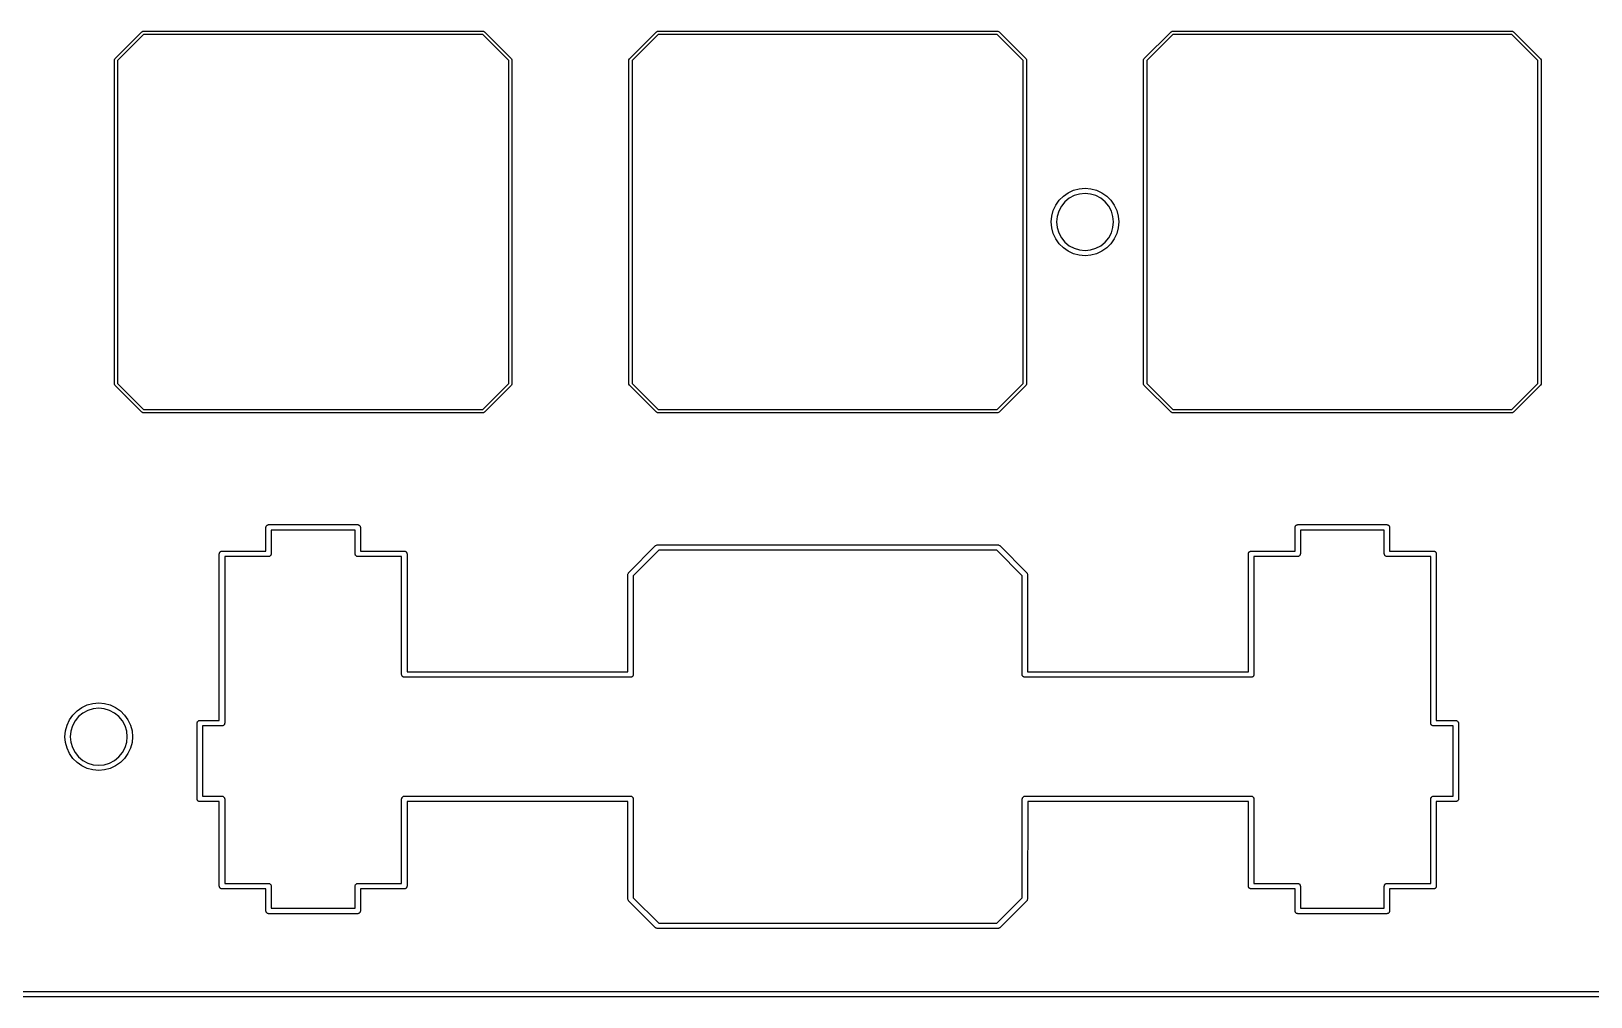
# Model space of a CAD drawing. Extents: x 0.7 to 10.8, y -4 to -1.
# Drawn here: x 3.464 to 5.737, y -3.973 to -2.566 of the extents above; entities that cross this region are included whole.
import ezdxf

# ---------------------------------------------------------------- set-up
doc = ezdxf.new("R2010")
doc.units = 0
doc.header["$MEASUREMENT"] = 0
doc.layers.add('BLACK', color=7, linetype='CONTINUOUS')

msp = doc.modelspace()

# ---------------------------------------------------------------- linework, layer by layer
at = {"layer": 'BLACK', "linetype": 'CONTINUOUS'}
for p, q in [((3.58593, -2.60586), (3.6253, -2.56649)), ((3.6253, -2.56649), (3.62697, -2.5658)), ((3.62697, -2.5658), (4.12303, -2.5658)), ((4.12303, -2.5658), (4.1247, -2.56649)), ((4.1247, -2.56649), (4.1247, -2.56649)), ((4.1247, -2.56649), (4.16407, -2.60586)), ((4.33593, -2.60586), (4.3753, -2.56649)), ((4.3753, -2.56649), (4.37697, -2.5658)), ((4.37697, -2.5658), (4.87303, -2.5658)), ((4.87303, -2.5658), (4.8747, -2.56649)), ((4.8747, -2.56649), (4.8747, -2.56649)), ((4.8747, -2.56649), (4.91407, -2.60586)), ((5.08593, -2.60586), (5.1253, -2.56649)), ((5.1253, -2.56649), (5.12697, -2.5658)), ((5.12697, -2.5658), (5.62303, -2.5658)), ((5.62303, -2.5658), (5.6247, -2.56649)), ((5.6247, -2.56649), (5.6247, -2.56649)), ((5.6247, -2.56649), (5.66407, -2.60586)), ((3.62795, -2.57052), (3.58996, -2.60851)), ((4.12205, -2.57052), (3.62795, -2.57052)), ((4.16004, -2.60851), (4.12205, -2.57052)), ((4.37795, -2.57052), (4.33996, -2.60851)), ((4.87205, -2.57052), (4.37795, -2.57052)), ((4.91004, -2.60851), (4.87205, -2.57052)), ((5.12795, -2.57052), (5.08996, -2.60851)), ((5.62205, -2.57052), (5.12795, -2.57052)), ((5.66004, -2.60851), (5.62205, -2.57052)), ((3.58524, -2.60753), (3.58593, -2.60586)), ((3.58524, -3.07997), (3.58524, -2.60753)), ((3.58996, -2.60851), (3.58996, -3.07899)), ((4.16004, -3.07899), (4.16004, -2.60851)), ((4.16407, -2.60586), (4.16476, -2.60753)), ((4.16476, -2.60753), (4.16476, -3.07997)), ((4.33524, -2.60753), (4.33593, -2.60586)), ((4.33524, -3.07997), (4.33524, -2.60753)), ((4.33593, -2.60586), (4.33593, -2.60586)), ((4.33996, -2.60851), (4.33996, -3.07899)), ((4.91004, -3.07899), (4.91004, -2.60851)), ((4.91407, -2.60586), (4.91476, -2.60753)), ((4.91476, -2.60753), (4.91476, -3.07997)), ((5.08524, -2.60753), (5.08593, -2.60586)), ((5.08524, -3.07997), (5.08524, -2.60753)), ((5.08593, -2.60586), (5.08593, -2.60586)), ((5.08996, -2.60851), (5.08996, -3.07899)), ((5.66004, -3.07899), (5.66004, -2.60851)), ((5.66407, -2.60586), (5.66476, -2.60753)), ((5.66476, -2.60753), (5.66476, -3.07997)), ((4.98317, -2.79751), (4.99145, -2.79529)), ((4.99145, -2.79529), (5, -2.79454)), ((5, -2.79454), (5.00855, -2.79529)), ((5.00855, -2.79529), (5.01683, -2.79751)), ((4.95738, -2.81914), (4.9623, -2.81212)), ((4.9623, -2.81212), (4.96837, -2.80605)), ((4.97063, -2.81438), (4.96546, -2.82067)), ((4.96837, -2.80605), (4.97539, -2.80113)), ((4.97692, -2.80921), (4.97063, -2.81438)), ((4.97539, -2.80113), (4.98317, -2.79751)), ((4.9841, -2.80537), (4.97692, -2.80921)), ((4.9919, -2.80301), (4.9841, -2.80537)), ((5, -2.80221), (4.9919, -2.80301)), ((5.0081, -2.80301), (5, -2.80221)), ((5.0159, -2.80537), (5.0081, -2.80301)), ((5.02308, -2.80921), (5.0159, -2.80537)), ((5.01683, -2.79751), (5.02461, -2.80113)), ((5.02937, -2.81438), (5.02308, -2.80921)), ((5.02461, -2.80113), (5.03163, -2.80605)), ((5.03454, -2.82067), (5.02937, -2.81438)), ((5.03163, -2.80605), (5.0377, -2.81212)), ((5.0377, -2.81212), (5.04262, -2.81914)), ((4.95079, -2.84375), (4.95154, -2.8352)), ((4.95154, -2.8352), (4.95376, -2.82692)), ((4.95376, -2.82692), (4.95738, -2.81914)), ((4.95926, -2.83565), (4.95846, -2.84375)), ((4.96162, -2.82785), (4.95926, -2.83565)), ((4.96546, -2.82067), (4.96162, -2.82785)), ((5.03838, -2.82785), (5.03454, -2.82067)), ((5.04074, -2.83565), (5.03838, -2.82785)), ((5.04154, -2.84375), (5.04074, -2.83565)), ((5.04262, -2.81914), (5.04624, -2.82692)), ((5.04624, -2.82692), (5.04846, -2.8352)), ((5.04846, -2.8352), (5.04921, -2.84375)), ((4.95154, -2.8523), (4.95079, -2.84375)), ((4.95376, -2.86058), (4.95154, -2.8523)), ((4.95738, -2.86836), (4.95376, -2.86058)), ((4.95846, -2.84375), (4.95926, -2.85185)), ((4.95926, -2.85185), (4.96162, -2.85965)), ((4.96162, -2.85965), (4.96546, -2.86683)), ((5.03454, -2.86683), (5.03838, -2.85965)), ((5.03838, -2.85965), (5.04074, -2.85185)), ((5.04074, -2.85185), (5.04154, -2.84375)), ((5.04624, -2.86058), (5.04262, -2.86836)), ((5.04846, -2.8523), (5.04624, -2.86058)), ((5.04921, -2.84375), (5.04846, -2.8523)), ((4.9623, -2.87538), (4.95738, -2.86836)), ((4.96837, -2.88145), (4.9623, -2.87538)), ((4.96546, -2.86683), (4.97063, -2.87312)), ((4.97539, -2.88637), (4.96837, -2.88145)), ((4.97063, -2.87312), (4.97692, -2.87829)), ((4.98317, -2.88999), (4.97539, -2.88637)), ((4.97692, -2.87829), (4.9841, -2.88213)), ((4.9841, -2.88213), (4.9919, -2.88449)), ((4.9919, -2.88449), (5, -2.88529)), ((5, -2.88529), (5.0081, -2.88449)), ((5.0081, -2.88449), (5.0159, -2.88213)), ((5.0159, -2.88213), (5.02308, -2.87829)), ((5.02461, -2.88637), (5.01683, -2.88999)), ((5.02308, -2.87829), (5.02937, -2.87312)), ((5.03163, -2.88145), (5.02461, -2.88637)), ((5.02937, -2.87312), (5.03454, -2.86683)), ((5.0377, -2.87538), (5.03163, -2.88145)), ((5.04262, -2.86836), (5.0377, -2.87538)), ((4.99145, -2.89221), (4.98317, -2.88999)), ((5, -2.89296), (4.99145, -2.89221)), ((5.00855, -2.89221), (5, -2.89296)), ((5.01683, -2.88999), (5.00855, -2.89221)), ((3.58593, -3.08164), (3.58524, -3.07997)), ((3.6253, -3.12101), (3.58593, -3.08164)), ((3.58593, -3.08164), (3.58593, -3.08164)), ((3.58996, -3.07899), (3.62795, -3.11698)), ((4.12205, -3.11698), (4.16004, -3.07899)), ((4.16407, -3.08164), (4.1247, -3.12101)), ((4.16476, -3.07997), (4.16407, -3.08164)), ((4.33593, -3.08164), (4.33524, -3.07997)), ((4.3753, -3.12101), (4.33593, -3.08164)), ((4.33593, -3.08164), (4.33593, -3.08164)), ((4.33996, -3.07899), (4.37795, -3.11698)), ((4.87205, -3.11698), (4.91004, -3.07899)), ((4.91407, -3.08164), (4.8747, -3.12101)), ((4.91476, -3.07997), (4.91407, -3.08164)), ((5.08593, -3.08164), (5.08524, -3.07997)), ((5.1253, -3.12101), (5.08593, -3.08164)), ((5.08593, -3.08164), (5.08593, -3.08164)), ((5.08996, -3.07899), (5.12795, -3.11698)), ((5.62205, -3.11698), (5.66004, -3.07899)), ((5.66407, -3.08164), (5.6247, -3.12101)), ((5.66476, -3.07997), (5.66407, -3.08164)), ((3.62697, -3.1217), (3.6253, -3.12101)), ((4.12303, -3.1217), (3.62697, -3.1217)), ((3.62795, -3.11698), (4.12205, -3.11698)), ((4.1247, -3.12101), (4.12303, -3.1217)), ((4.1247, -3.12101), (4.1247, -3.12101)), ((4.37697, -3.1217), (4.3753, -3.12101)), ((4.87303, -3.1217), (4.37697, -3.1217)), ((4.37795, -3.11698), (4.87205, -3.11698)), ((4.8747, -3.12101), (4.87303, -3.1217)), ((4.8747, -3.12101), (4.8747, -3.12101)), ((5.12697, -3.1217), (5.1253, -3.12101)), ((5.62303, -3.1217), (5.12697, -3.1217)), ((5.12795, -3.11698), (5.62205, -3.11698)), ((5.6247, -3.12101), (5.62303, -3.1217)), ((3.8061, -3.28867), (3.80629, -3.28808)), ((3.8061, -3.32328), (3.8061, -3.28867)), ((3.80629, -3.28745), (3.80666, -3.28695)), ((3.80629, -3.28808), (3.80629, -3.28745)), ((3.80666, -3.28695), (3.80685, -3.28636)), ((3.80685, -3.28636), (3.80735, -3.28599)), ((3.80735, -3.28599), (3.80772, -3.28549)), ((3.80772, -3.28549), (3.80831, -3.28529)), ((3.80831, -3.28529), (3.80882, -3.28493)), ((3.80882, -3.28493), (3.80944, -3.28493)), ((3.80944, -3.28493), (3.81003, -3.28473)), ((3.81003, -3.28473), (3.93997, -3.28473)), ((3.93603, -3.29261), (3.81397, -3.29261)), ((3.81397, -3.29261), (3.81397, -3.32721)), ((3.93603, -3.32721), (3.93603, -3.29261)), ((3.93997, -3.28473), (3.94056, -3.28493)), ((3.94056, -3.28493), (3.94118, -3.28493)), ((3.94118, -3.28493), (3.94169, -3.28529)), ((3.94169, -3.28529), (3.94228, -3.28549)), ((3.94228, -3.28549), (3.94265, -3.28599)), ((3.94265, -3.28599), (3.94315, -3.28636)), ((3.94315, -3.28636), (3.94334, -3.28695)), ((3.94334, -3.28695), (3.94371, -3.28745)), ((3.94371, -3.28745), (3.94371, -3.28808)), ((3.94371, -3.28808), (3.9439, -3.28867)), ((3.9439, -3.28867), (3.9439, -3.32328)), ((5.30609, -3.28867), (5.30629, -3.28808)), ((5.30609, -3.32328), (5.30609, -3.28867)), ((5.30629, -3.28745), (5.30665, -3.28695)), ((5.30629, -3.28808), (5.30629, -3.28745)), ((5.30665, -3.28695), (5.30684, -3.28636)), ((5.30684, -3.28636), (5.30735, -3.28599)), ((5.30735, -3.28599), (5.30772, -3.28549)), ((5.30772, -3.28549), (5.30831, -3.28529)), ((5.30831, -3.28529), (5.30881, -3.28493)), ((5.30881, -3.28493), (5.30944, -3.28493)), ((5.30944, -3.28493), (5.31003, -3.28473)), ((5.31003, -3.28473), (5.43997, -3.28473)), ((5.31397, -3.29261), (5.31397, -3.32721)), ((5.43603, -3.29261), (5.31397, -3.29261)), ((5.43603, -3.32721), (5.43603, -3.29261)), ((5.43997, -3.28473), (5.44056, -3.28493)), ((5.44056, -3.28493), (5.44118, -3.28493)), ((5.44118, -3.28493), (5.44169, -3.28529)), ((5.44169, -3.28529), (5.44228, -3.28549)), ((5.44228, -3.28549), (5.44265, -3.28599)), ((5.44265, -3.28599), (5.44315, -3.28636)), ((5.44315, -3.28636), (5.44334, -3.28695)), ((5.44334, -3.28695), (5.44371, -3.28745)), ((5.44371, -3.28745), (5.44371, -3.28808)), ((5.44371, -3.28808), (5.4439, -3.28867)), ((5.4439, -3.28867), (5.4439, -3.32328)), ((4.33481, -3.35475), (4.37418, -3.31538)), ((4.37418, -3.31538), (4.37447, -3.31523)), ((4.37447, -3.31523), (4.37465, -3.31497)), ((4.37465, -3.31497), (4.37553, -3.31469)), ((4.37553, -3.31469), (4.37635, -3.31427)), ((4.37635, -3.31427), (4.37667, -3.31432)), ((4.37667, -3.31432), (4.37697, -3.31422)), ((4.37697, -3.31422), (4.87303, -3.31422)), ((4.87303, -3.31422), (4.87333, -3.31432)), ((4.87333, -3.31432), (4.87365, -3.31427)), ((4.87365, -3.31427), (4.87447, -3.31469)), ((4.87447, -3.31469), (4.87535, -3.31497)), ((4.87535, -3.31497), (4.87553, -3.31523)), ((4.87553, -3.31523), (4.87582, -3.31538)), ((4.87582, -3.31538), (4.91519, -3.35475)), ((3.73822, -3.32721), (3.73842, -3.32662)), ((3.73822, -3.57017), (3.73822, -3.32721)), ((3.73842, -3.326), (3.73878, -3.32549)), ((3.73842, -3.32662), (3.73842, -3.326)), ((3.73878, -3.32549), (3.73897, -3.3249)), ((3.73897, -3.3249), (3.73948, -3.32453)), ((3.73948, -3.32453), (3.73985, -3.32403)), ((3.73985, -3.32403), (3.74044, -3.32384)), ((3.74044, -3.32384), (3.74094, -3.32347)), ((3.74094, -3.32347), (3.74157, -3.32347)), ((3.74157, -3.32347), (3.74216, -3.32328)), ((3.74216, -3.32328), (3.8061, -3.32328)), ((3.81003, -3.33115), (3.7461, -3.33115)), ((3.7461, -3.33115), (3.7461, -3.5741)), ((3.81063, -3.33096), (3.81003, -3.33115)), ((3.81125, -3.33096), (3.81063, -3.33096)), ((3.81175, -3.33059), (3.81125, -3.33096)), ((3.81235, -3.3304), (3.81175, -3.33059)), ((3.81271, -3.3299), (3.81235, -3.3304)), ((3.81322, -3.32953), (3.81271, -3.3299)), ((3.81341, -3.32894), (3.81322, -3.32953)), ((3.81378, -3.32843), (3.81341, -3.32894)), ((3.81397, -3.32721), (3.81378, -3.32781)), ((3.81378, -3.32781), (3.81378, -3.32843)), ((3.93622, -3.32781), (3.93603, -3.32721)), ((3.93622, -3.32843), (3.93622, -3.32781)), ((3.93659, -3.32894), (3.93622, -3.32843)), ((3.93678, -3.32953), (3.93659, -3.32894)), ((3.93729, -3.3299), (3.93678, -3.32953)), ((3.93765, -3.3304), (3.93729, -3.3299)), ((3.93825, -3.33059), (3.93765, -3.3304)), ((3.93875, -3.33096), (3.93825, -3.33059)), ((3.93937, -3.33096), (3.93875, -3.33096)), ((3.93997, -3.33115), (3.93937, -3.33096)), ((4.00396, -3.33115), (3.93997, -3.33115)), ((3.9439, -3.32328), (4.0079, -3.32328)), ((4.00396, -3.50324), (4.00396, -3.33115)), ((4.0079, -3.32328), (4.00849, -3.32347)), ((4.00849, -3.32347), (4.00911, -3.32347)), ((4.00911, -3.32347), (4.00962, -3.32384)), ((4.00962, -3.32384), (4.01021, -3.32403)), ((4.01021, -3.32403), (4.01058, -3.32453)), ((4.01058, -3.32453), (4.01108, -3.3249)), ((4.01108, -3.3249), (4.01127, -3.32549)), ((4.01127, -3.32549), (4.01164, -3.326)), ((4.01164, -3.326), (4.01164, -3.32662)), ((4.01164, -3.32662), (4.01183, -3.32721)), ((4.01183, -3.32721), (4.01183, -3.4993)), ((4.3786, -3.3221), (4.34153, -3.35916)), ((4.8714, -3.3221), (4.3786, -3.3221)), ((4.90846, -3.35916), (4.8714, -3.3221)), ((5.23822, -3.32721), (5.23842, -3.32662)), ((5.23822, -3.4993), (5.23822, -3.32721)), ((5.23842, -3.326), (5.23878, -3.32549)), ((5.23842, -3.32662), (5.23842, -3.326)), ((5.23878, -3.32549), (5.23897, -3.3249)), ((5.23897, -3.3249), (5.23948, -3.32453)), ((5.23948, -3.32453), (5.23985, -3.32403)), ((5.23985, -3.32403), (5.24044, -3.32384)), ((5.24044, -3.32384), (5.24094, -3.32347)), ((5.24094, -3.32347), (5.24157, -3.32347)), ((5.24157, -3.32347), (5.24216, -3.32328)), ((5.24216, -3.32328), (5.30609, -3.32328)), ((5.31003, -3.33115), (5.2461, -3.33115)), ((5.2461, -3.33115), (5.2461, -3.50324)), ((5.31062, -3.33096), (5.31003, -3.33115)), ((5.31125, -3.33096), (5.31062, -3.33096)), ((5.31175, -3.33059), (5.31125, -3.33096)), ((5.31234, -3.3304), (5.31175, -3.33059)), ((5.31271, -3.3299), (5.31234, -3.3304)), ((5.31321, -3.32953), (5.31271, -3.3299)), ((5.31341, -3.32894), (5.31321, -3.32953)), ((5.31377, -3.32843), (5.31341, -3.32894)), ((5.31397, -3.32721), (5.31377, -3.32781)), ((5.31377, -3.32781), (5.31377, -3.32843)), ((5.43622, -3.32781), (5.43603, -3.32721)), ((5.43622, -3.32843), (5.43622, -3.32781)), ((5.43659, -3.32894), (5.43622, -3.32843)), ((5.43678, -3.32953), (5.43659, -3.32894)), ((5.43729, -3.3299), (5.43678, -3.32953)), ((5.43765, -3.3304), (5.43729, -3.3299)), ((5.43825, -3.33059), (5.43765, -3.3304)), ((5.43875, -3.33096), (5.43825, -3.33059)), ((5.43937, -3.33096), (5.43875, -3.33096)), ((5.43997, -3.33115), (5.43937, -3.33096)), ((5.50395, -3.33115), (5.43997, -3.33115)), ((5.4439, -3.32328), (5.50789, -3.32328)), ((5.50395, -3.5741), (5.50395, -3.33115)), ((5.50789, -3.32328), (5.50848, -3.32347)), ((5.50848, -3.32347), (5.50911, -3.32347)), ((5.50911, -3.32347), (5.50961, -3.32384)), ((5.50961, -3.32384), (5.51021, -3.32403)), ((5.51021, -3.32403), (5.51057, -3.32453)), ((5.51057, -3.32453), (5.51108, -3.3249)), ((5.51108, -3.3249), (5.51127, -3.32549)), ((5.51127, -3.32549), (5.51164, -3.326)), ((5.51164, -3.326), (5.51164, -3.32662)), ((5.51164, -3.32662), (5.51183, -3.32721)), ((5.51183, -3.32721), (5.51183, -3.57017)), ((4.3336, -3.49928), (4.33366, -3.35753)), ((4.33366, -3.35753), (4.33376, -3.35723)), ((4.33371, -3.35691), (4.33413, -3.35609)), ((4.33376, -3.35723), (4.33371, -3.35691)), ((4.33413, -3.35609), (4.33441, -3.35521)), ((4.33441, -3.35521), (4.33467, -3.35503)), ((4.33467, -3.35503), (4.33481, -3.35475)), ((4.34153, -3.35916), (4.34147, -3.50322)), ((4.9084, -3.50322), (4.90846, -3.35916)), ((4.91519, -3.35475), (4.91533, -3.35503)), ((4.91533, -3.35503), (4.91559, -3.35522)), ((4.91559, -3.35522), (4.91587, -3.35609)), ((4.91587, -3.35609), (4.91629, -3.35691)), ((4.91629, -3.35691), (4.91624, -3.35723)), ((4.91624, -3.35723), (4.91634, -3.35753)), ((4.91634, -3.35753), (4.91628, -3.49928)), ((4.01183, -3.4993), (4.3336, -3.49928)), ((4.91628, -3.49928), (5.23822, -3.4993)), ((4.00415, -3.50383), (4.00396, -3.50324)), ((4.00415, -3.50446), (4.00415, -3.50383)), ((4.00452, -3.50496), (4.00415, -3.50446)), ((4.00471, -3.50555), (4.00452, -3.50496)), ((4.00522, -3.50592), (4.00471, -3.50555)), ((4.00558, -3.50642), (4.00522, -3.50592)), ((4.00617, -3.50662), (4.00558, -3.50642)), ((4.00668, -3.50698), (4.00617, -3.50662)), ((4.0073, -3.50698), (4.00668, -3.50698)), ((4.0079, -3.50718), (4.0073, -3.50698)), ((4.33753, -3.50716), (4.0079, -3.50718)), ((4.33813, -3.50696), (4.33753, -3.50716)), ((4.33875, -3.50696), (4.33813, -3.50696)), ((4.33925, -3.5066), (4.33875, -3.50696)), ((4.33985, -3.5064), (4.33925, -3.5066)), ((4.34021, -3.5059), (4.33985, -3.5064)), ((4.34072, -3.50553), (4.34021, -3.5059)), ((4.34091, -3.50494), (4.34072, -3.50553)), ((4.34128, -3.50443), (4.34091, -3.50494)), ((4.34147, -3.50322), (4.34128, -3.50381)), ((4.34128, -3.50381), (4.34128, -3.50443)), ((4.90859, -3.50381), (4.9084, -3.50322)), ((4.90859, -3.50443), (4.90859, -3.50381)), ((4.90896, -3.50494), (4.90859, -3.50443)), ((4.90915, -3.50553), (4.90896, -3.50494)), ((4.90966, -3.5059), (4.90915, -3.50553)), ((4.91002, -3.5064), (4.90966, -3.5059)), ((4.91061, -3.5066), (4.91002, -3.5064)), ((4.91112, -3.50696), (4.91061, -3.5066)), ((4.91174, -3.50696), (4.91112, -3.50696)), ((4.91234, -3.50716), (4.91174, -3.50696)), ((5.24216, -3.50718), (4.91234, -3.50716)), ((5.24275, -3.50698), (5.24216, -3.50718)), ((5.24338, -3.50698), (5.24275, -3.50698)), ((5.24388, -3.50662), (5.24338, -3.50698)), ((5.24447, -3.50642), (5.24388, -3.50662)), ((5.24484, -3.50592), (5.24447, -3.50642)), ((5.24534, -3.50555), (5.24484, -3.50592)), ((5.24554, -3.50496), (5.24534, -3.50555)), ((5.2459, -3.50446), (5.24554, -3.50496)), ((5.2461, -3.50324), (5.2459, -3.50383)), ((5.2459, -3.50383), (5.2459, -3.50446)), ((3.54567, -3.54751), (3.55395, -3.54529)), ((3.55395, -3.54529), (3.5625, -3.54454)), ((3.5625, -3.54454), (3.57105, -3.54529)), ((3.57105, -3.54529), (3.57933, -3.54751)), ((3.51988, -3.56914), (3.5248, -3.56212)), ((3.5248, -3.56212), (3.53087, -3.55605)), ((3.53313, -3.56438), (3.52796, -3.57067)), ((3.53087, -3.55605), (3.53789, -3.55113)), ((3.53942, -3.55921), (3.53313, -3.56438)), ((3.53789, -3.55113), (3.54567, -3.54751)), ((3.5466, -3.55537), (3.53942, -3.55921)), ((3.5544, -3.55301), (3.5466, -3.55537)), ((3.5625, -3.55221), (3.5544, -3.55301)), ((3.5706, -3.55301), (3.5625, -3.55221)), ((3.5784, -3.55537), (3.5706, -3.55301)), ((3.58558, -3.55921), (3.5784, -3.55537)), ((3.57933, -3.54751), (3.58711, -3.55113)), ((3.59187, -3.56438), (3.58558, -3.55921)), ((3.58711, -3.55113), (3.59413, -3.55605)), ((3.59704, -3.57067), (3.59187, -3.56438)), ((3.59413, -3.55605), (3.6002, -3.56212)), ((3.6002, -3.56212), (3.60512, -3.56914)), ((3.51329, -3.59375), (3.51404, -3.5852)), ((3.51404, -3.5852), (3.51626, -3.57692)), ((3.51626, -3.57692), (3.51988, -3.56914)), ((3.52176, -3.58565), (3.52096, -3.59375)), ((3.52412, -3.57785), (3.52176, -3.58565)), ((3.52796, -3.57067), (3.52412, -3.57785)), ((3.60088, -3.57785), (3.59704, -3.57067)), ((3.60324, -3.58565), (3.60088, -3.57785)), ((3.60404, -3.59375), (3.60324, -3.58565)), ((3.60512, -3.56914), (3.60874, -3.57692)), ((3.60874, -3.57692), (3.61096, -3.5852)), ((3.61096, -3.5852), (3.61171, -3.59375)), ((3.70572, -3.5741), (3.70592, -3.57351)), ((3.70572, -3.68434), (3.70572, -3.5741)), ((3.70592, -3.57289), (3.70628, -3.57238)), ((3.70592, -3.57351), (3.70592, -3.57289)), ((3.70628, -3.57238), (3.70647, -3.57179)), ((3.70647, -3.57179), (3.70698, -3.57142)), ((3.70698, -3.57142), (3.70735, -3.57092)), ((3.70735, -3.57092), (3.70794, -3.57073)), ((3.70794, -3.57073), (3.70844, -3.57036)), ((3.70844, -3.57036), (3.70907, -3.57036)), ((3.70907, -3.57036), (3.70966, -3.57017)), ((3.70966, -3.57017), (3.73822, -3.57017)), ((3.74216, -3.57804), (3.7136, -3.57804)), ((3.7136, -3.57804), (3.7136, -3.6804)), ((3.74275, -3.57785), (3.74216, -3.57804)), ((3.74338, -3.57785), (3.74275, -3.57785)), ((3.74388, -3.57748), (3.74338, -3.57785)), ((3.74447, -3.57729), (3.74388, -3.57748)), ((3.74484, -3.57678), (3.74447, -3.57729)), ((3.74534, -3.57642), (3.74484, -3.57678)), ((3.74554, -3.57583), (3.74534, -3.57642)), ((3.7459, -3.57532), (3.74554, -3.57583)), ((3.7461, -3.5741), (3.7459, -3.5747)), ((3.7459, -3.5747), (3.7459, -3.57532)), ((5.50415, -3.5747), (5.50395, -3.5741)), ((5.50415, -3.57532), (5.50415, -3.5747)), ((5.50451, -3.57583), (5.50415, -3.57532)), ((5.50471, -3.57642), (5.50451, -3.57583)), ((5.50521, -3.57678), (5.50471, -3.57642)), ((5.50558, -3.57729), (5.50521, -3.57678)), ((5.50617, -3.57748), (5.50558, -3.57729)), ((5.50668, -3.57785), (5.50617, -3.57748)), ((5.5073, -3.57785), (5.50668, -3.57785)), ((5.50789, -3.57804), (5.5073, -3.57785)), ((5.53645, -3.57804), (5.50789, -3.57804)), ((5.51183, -3.57017), (5.54039, -3.57017)), ((5.53645, -3.6804), (5.53645, -3.57804)), ((5.54039, -3.57017), (5.54098, -3.57036)), ((5.54098, -3.57036), (5.5416, -3.57036)), ((5.5416, -3.57036), (5.54211, -3.57073)), ((5.54211, -3.57073), (5.5427, -3.57092)), ((5.5427, -3.57092), (5.54307, -3.57142)), ((5.54307, -3.57142), (5.54357, -3.57179)), ((5.54357, -3.57179), (5.54377, -3.57238)), ((5.54377, -3.57238), (5.54413, -3.57289)), ((5.54413, -3.57289), (5.54413, -3.57351)), ((5.54413, -3.57351), (5.54432, -3.5741)), ((5.54432, -3.5741), (5.54432, -3.68434)), ((3.51404, -3.6023), (3.51329, -3.59375)), ((3.51626, -3.61058), (3.51404, -3.6023)), ((3.51988, -3.61836), (3.51626, -3.61058)), ((3.52096, -3.59375), (3.52176, -3.60185)), ((3.52176, -3.60185), (3.52412, -3.60965)), ((3.52412, -3.60965), (3.52796, -3.61683)), ((3.59704, -3.61683), (3.60088, -3.60965)), ((3.60088, -3.60965), (3.60324, -3.60185)), ((3.60324, -3.60185), (3.60404, -3.59375)), ((3.60874, -3.61058), (3.60512, -3.61836)), ((3.61096, -3.6023), (3.60874, -3.61058)), ((3.61171, -3.59375), (3.61096, -3.6023)), ((3.5248, -3.62538), (3.51988, -3.61836)), ((3.53087, -3.63145), (3.5248, -3.62538)), ((3.52796, -3.61683), (3.53313, -3.62312)), ((3.53789, -3.63637), (3.53087, -3.63145)), ((3.53313, -3.62312), (3.53942, -3.62829)), ((3.54567, -3.63999), (3.53789, -3.63637)), ((3.53942, -3.62829), (3.5466, -3.63213)), ((3.5466, -3.63213), (3.5544, -3.63449)), ((3.5544, -3.63449), (3.5625, -3.63529)), ((3.5625, -3.63529), (3.5706, -3.63449)), ((3.5706, -3.63449), (3.5784, -3.63213)), ((3.5784, -3.63213), (3.58558, -3.62829)), ((3.58711, -3.63637), (3.57933, -3.63999)), ((3.58558, -3.62829), (3.59187, -3.62312)), ((3.59413, -3.63145), (3.58711, -3.63637)), ((3.59187, -3.62312), (3.59704, -3.61683)), ((3.6002, -3.62538), (3.59413, -3.63145)), ((3.60512, -3.61836), (3.6002, -3.62538)), ((3.55395, -3.64221), (3.54567, -3.63999)), ((3.5625, -3.64296), (3.55395, -3.64221)), ((3.57105, -3.64221), (3.5625, -3.64296)), ((3.57933, -3.63999), (3.57105, -3.64221)), ((3.7136, -3.6804), (3.74216, -3.6804)), ((3.74216, -3.6804), (3.74275, -3.6806)), ((3.74275, -3.6806), (3.74338, -3.6806)), ((3.74338, -3.6806), (3.74388, -3.68096)), ((3.74388, -3.68096), (3.74447, -3.68116)), ((3.74447, -3.68116), (3.74484, -3.68166)), ((3.74484, -3.68166), (3.74534, -3.68203)), ((3.74534, -3.68203), (3.74554, -3.68262)), ((4.00452, -3.68262), (4.00471, -3.68203)), ((4.00471, -3.68203), (4.00521, -3.68166)), ((4.00521, -3.68166), (4.00558, -3.68116)), ((4.00558, -3.68116), (4.00617, -3.68096)), ((4.00617, -3.68096), (4.00668, -3.6806)), ((4.00668, -3.6806), (4.0073, -3.6806)), ((4.0073, -3.6806), (4.0079, -3.6804)), ((4.0079, -3.6804), (4.33766, -3.68038)), ((4.33766, -3.68038), (4.33826, -3.68057)), ((4.33826, -3.68057), (4.33888, -3.68057)), ((4.33888, -3.68057), (4.33939, -3.68094)), ((4.33939, -3.68094), (4.33998, -3.68113)), ((4.33998, -3.68113), (4.34034, -3.68164)), ((4.34034, -3.68164), (4.34085, -3.682)), ((4.34085, -3.682), (4.34104, -3.6826)), ((4.90909, -3.68259), (4.90928, -3.682)), ((4.90928, -3.682), (4.90979, -3.68163)), ((4.90979, -3.68163), (4.91015, -3.68113)), ((4.91015, -3.68113), (4.91075, -3.68094)), ((4.91075, -3.68094), (4.91125, -3.68057)), ((4.91125, -3.68057), (4.91187, -3.68057)), ((4.91187, -3.68057), (4.91247, -3.68038)), ((4.91247, -3.68038), (5.24216, -3.6804)), ((5.24216, -3.6804), (5.24275, -3.6806)), ((5.24275, -3.6806), (5.24338, -3.6806)), ((5.24338, -3.6806), (5.24388, -3.68096)), ((5.24388, -3.68096), (5.24447, -3.68116)), ((5.24447, -3.68116), (5.24484, -3.68166)), ((5.24484, -3.68166), (5.24534, -3.68203)), ((5.24534, -3.68203), (5.24554, -3.68262)), ((5.50451, -3.68262), (5.50471, -3.68203)), ((5.50471, -3.68203), (5.50521, -3.68166)), ((5.50521, -3.68166), (5.50558, -3.68116)), ((5.50558, -3.68116), (5.50617, -3.68096)), ((5.50617, -3.68096), (5.50668, -3.6806)), ((5.50668, -3.6806), (5.5073, -3.6806)), ((5.5073, -3.6806), (5.50789, -3.6804)), ((5.50789, -3.6804), (5.53645, -3.6804)), ((3.70592, -3.68493), (3.70572, -3.68434)), ((3.70592, -3.68556), (3.70592, -3.68493)), ((3.70628, -3.68606), (3.70592, -3.68556)), ((3.70647, -3.68665), (3.70628, -3.68606)), ((3.70698, -3.68702), (3.70647, -3.68665)), ((3.70735, -3.68753), (3.70698, -3.68702)), ((3.70794, -3.68772), (3.70735, -3.68753)), ((3.70844, -3.68808), (3.70794, -3.68772)), ((3.70907, -3.68808), (3.70844, -3.68808)), ((3.70966, -3.68828), (3.70907, -3.68808)), ((3.73822, -3.68828), (3.70966, -3.68828)), ((3.73822, -3.81151), (3.73822, -3.68828)), ((3.74554, -3.68262), (3.7459, -3.68312)), ((3.7459, -3.68312), (3.7459, -3.68375)), ((3.7459, -3.68375), (3.7461, -3.68434)), ((3.7461, -3.68434), (3.7461, -3.80757)), ((4.00396, -3.68434), (4.00415, -3.68375)), ((4.00396, -3.80757), (4.00396, -3.68434)), ((4.00415, -3.68312), (4.00452, -3.68262)), ((4.00415, -3.68375), (4.00415, -3.68312)), ((4.33372, -3.68825), (4.01183, -3.68828)), ((4.01183, -3.68828), (4.01183, -3.81151)), ((4.33366, -3.82997), (4.33372, -3.68825)), ((4.34104, -3.6826), (4.34141, -3.6831)), ((4.34141, -3.6831), (4.34141, -3.68372)), ((4.34141, -3.68372), (4.3416, -3.68432)), ((4.3416, -3.68432), (4.34154, -3.82834)), ((4.90847, -3.82834), (4.90853, -3.68431)), ((4.90853, -3.68431), (4.90872, -3.68372)), ((4.90872, -3.6831), (4.90909, -3.68259)), ((4.90872, -3.68372), (4.90872, -3.6831)), ((4.9164, -3.68825), (4.91634, -3.82997)), ((5.23822, -3.68828), (4.9164, -3.68825)), ((5.23822, -3.81151), (5.23822, -3.68828)), ((5.24554, -3.68262), (5.2459, -3.68312)), ((5.2459, -3.68312), (5.2459, -3.68375)), ((5.2459, -3.68375), (5.2461, -3.68434)), ((5.2461, -3.68434), (5.2461, -3.80757)), ((5.50395, -3.68434), (5.50415, -3.68375)), ((5.50395, -3.80757), (5.50395, -3.68434)), ((5.50415, -3.68312), (5.50451, -3.68262)), ((5.50415, -3.68375), (5.50415, -3.68312)), ((5.54039, -3.68828), (5.51183, -3.68828)), ((5.51183, -3.68828), (5.51183, -3.81151)), ((5.54098, -3.68808), (5.54039, -3.68828)), ((5.5416, -3.68808), (5.54098, -3.68808)), ((5.54211, -3.68772), (5.5416, -3.68808)), ((5.5427, -3.68753), (5.54211, -3.68772)), ((5.54307, -3.68702), (5.5427, -3.68753)), ((5.54357, -3.68665), (5.54307, -3.68702)), ((5.54377, -3.68606), (5.54357, -3.68665)), ((5.54413, -3.68556), (5.54377, -3.68606)), ((5.54432, -3.68434), (5.54413, -3.68493)), ((5.54413, -3.68493), (5.54413, -3.68556)), ((3.73842, -3.8121), (3.73822, -3.81151)), ((3.73842, -3.81272), (3.73842, -3.8121)), ((3.73878, -3.81323), (3.73842, -3.81272)), ((3.73897, -3.81382), (3.73878, -3.81323)), ((3.73948, -3.81419), (3.73897, -3.81382)), ((3.73985, -3.81469), (3.73948, -3.81419)), ((3.74044, -3.81488), (3.73985, -3.81469)), ((3.74094, -3.81525), (3.74044, -3.81488)), ((3.74157, -3.81525), (3.74094, -3.81525)), ((3.74216, -3.81544), (3.74157, -3.81525)), ((3.8061, -3.81544), (3.74216, -3.81544)), ((3.7461, -3.80757), (3.81003, -3.80757)), ((3.8061, -3.84773), (3.8061, -3.81544)), ((3.81003, -3.80757), (3.81063, -3.80776)), ((3.81063, -3.80776), (3.81125, -3.80776)), ((3.81125, -3.80776), (3.81175, -3.80813)), ((3.81175, -3.80813), (3.81235, -3.80832)), ((3.81235, -3.80832), (3.81271, -3.80883)), ((3.81271, -3.80883), (3.81322, -3.80919)), ((3.81322, -3.80919), (3.81341, -3.80978)), ((3.81341, -3.80978), (3.81378, -3.81029)), ((3.81378, -3.81029), (3.81378, -3.81091)), ((3.81378, -3.81091), (3.81397, -3.81151)), ((3.81397, -3.81151), (3.81397, -3.84379)), ((3.93603, -3.81151), (3.93622, -3.81091)), ((3.93603, -3.84379), (3.93603, -3.81151)), ((3.93622, -3.81029), (3.93659, -3.80978)), ((3.93622, -3.81091), (3.93622, -3.81029)), ((3.93659, -3.80978), (3.93678, -3.80919)), ((3.93678, -3.80919), (3.93729, -3.80883)), ((3.93729, -3.80883), (3.93765, -3.80832)), ((3.93765, -3.80832), (3.93825, -3.80813)), ((3.93825, -3.80813), (3.93875, -3.80776)), ((3.93875, -3.80776), (3.93937, -3.80776)), ((3.93937, -3.80776), (3.93997, -3.80757)), ((3.93997, -3.80757), (4.00396, -3.80757)), ((4.0079, -3.81544), (3.9439, -3.81544)), ((3.9439, -3.81544), (3.9439, -3.84773)), ((4.00849, -3.81525), (4.0079, -3.81544)), ((4.00911, -3.81525), (4.00849, -3.81525)), ((4.00962, -3.81488), (4.00911, -3.81525)), ((4.01021, -3.81469), (4.00962, -3.81488)), ((4.01058, -3.81419), (4.01021, -3.81469)), ((4.01108, -3.81382), (4.01058, -3.81419)), ((4.01127, -3.81323), (4.01108, -3.81382)), ((4.01164, -3.81272), (4.01127, -3.81323)), ((4.01183, -3.81151), (4.01164, -3.8121)), ((4.01164, -3.8121), (4.01164, -3.81272)), ((5.23842, -3.8121), (5.23822, -3.81151)), ((5.23842, -3.81272), (5.23842, -3.8121)), ((5.23878, -3.81323), (5.23842, -3.81272)), ((5.23897, -3.81382), (5.23878, -3.81323)), ((5.23948, -3.81419), (5.23897, -3.81382)), ((5.23985, -3.81469), (5.23948, -3.81419)), ((5.24044, -3.81488), (5.23985, -3.81469)), ((5.24094, -3.81525), (5.24044, -3.81488)), ((5.24157, -3.81525), (5.24094, -3.81525)), ((5.24216, -3.81544), (5.24157, -3.81525)), ((5.30609, -3.81544), (5.24216, -3.81544)), ((5.2461, -3.80757), (5.31003, -3.80757)), ((5.30609, -3.84773), (5.30609, -3.81544)), ((5.31003, -3.80757), (5.31062, -3.80776)), ((5.31062, -3.80776), (5.31125, -3.80776)), ((5.31125, -3.80776), (5.31175, -3.80813)), ((5.31175, -3.80813), (5.31234, -3.80832)), ((5.31234, -3.80832), (5.31271, -3.80883)), ((5.31271, -3.80883), (5.31321, -3.80919)), ((5.31321, -3.80919), (5.31341, -3.80978)), ((5.31341, -3.80978), (5.31377, -3.81029)), ((5.31377, -3.81029), (5.31377, -3.81091)), ((5.31377, -3.81091), (5.31397, -3.81151)), ((5.31397, -3.81151), (5.31397, -3.84379)), ((5.43603, -3.81151), (5.43622, -3.81091)), ((5.43603, -3.84379), (5.43603, -3.81151)), ((5.43622, -3.81029), (5.43659, -3.80978)), ((5.43622, -3.81091), (5.43622, -3.81029)), ((5.43659, -3.80978), (5.43678, -3.80919)), ((5.43678, -3.80919), (5.43729, -3.80883)), ((5.43729, -3.80883), (5.43765, -3.80832)), ((5.43765, -3.80832), (5.43825, -3.80813)), ((5.43825, -3.80813), (5.43875, -3.80776)), ((5.43875, -3.80776), (5.43937, -3.80776)), ((5.43937, -3.80776), (5.43997, -3.80757)), ((5.43997, -3.80757), (5.50395, -3.80757)), ((5.50789, -3.81544), (5.4439, -3.81544)), ((5.4439, -3.81544), (5.4439, -3.84773)), ((5.50848, -3.81525), (5.50789, -3.81544)), ((5.50911, -3.81525), (5.50848, -3.81525)), ((5.50961, -3.81488), (5.50911, -3.81525)), ((5.51021, -3.81469), (5.50961, -3.81488)), ((5.51057, -3.81419), (5.51021, -3.81469)), ((5.51108, -3.81382), (5.51057, -3.81419)), ((5.51127, -3.81323), (5.51108, -3.81382)), ((5.51164, -3.81272), (5.51127, -3.81323)), ((5.51183, -3.81151), (5.51164, -3.8121)), ((5.51164, -3.8121), (5.51164, -3.81272)), ((4.33376, -3.83027), (4.33366, -3.82997)), ((4.33371, -3.83059), (4.33376, -3.83027)), ((4.33413, -3.83141), (4.33371, -3.83059)), ((4.33441, -3.83228), (4.33413, -3.83141)), ((4.33467, -3.83247), (4.33441, -3.83228)), ((4.33481, -3.83275), (4.33467, -3.83247)), ((4.37418, -3.87212), (4.33481, -3.83275)), ((4.34154, -3.82834), (4.3786, -3.8654)), ((4.8714, -3.8654), (4.90847, -3.82834)), ((4.91519, -3.83275), (4.87582, -3.87212)), ((4.91533, -3.83247), (4.91519, -3.83275)), ((4.91559, -3.83229), (4.91533, -3.83247)), ((4.91587, -3.83141), (4.91559, -3.83229)), ((4.91629, -3.83059), (4.91587, -3.83141)), ((4.91634, -3.82997), (4.91624, -3.83027)), ((4.91624, -3.83027), (4.91629, -3.83059)), ((3.80629, -3.84832), (3.8061, -3.84773)), ((3.80629, -3.84894), (3.80629, -3.84832)), ((3.80666, -3.84945), (3.80629, -3.84894)), ((3.80685, -3.85004), (3.80666, -3.84945)), ((3.80735, -3.85041), (3.80685, -3.85004)), ((3.80772, -3.85091), (3.80735, -3.85041)), ((3.80831, -3.8511), (3.80772, -3.85091)), ((3.80882, -3.85147), (3.80831, -3.8511)), ((3.80944, -3.85147), (3.80882, -3.85147)), ((3.81003, -3.85166), (3.80944, -3.85147)), ((3.93997, -3.85166), (3.81003, -3.85166)), ((3.81397, -3.84379), (3.93603, -3.84379)), ((3.94056, -3.85147), (3.93997, -3.85166)), ((3.94118, -3.85147), (3.94056, -3.85147)), ((3.94169, -3.8511), (3.94118, -3.85147)), ((3.94228, -3.85091), (3.94169, -3.8511)), ((3.94265, -3.85041), (3.94228, -3.85091)), ((3.94315, -3.85004), (3.94265, -3.85041)), ((3.94334, -3.84945), (3.94315, -3.85004)), ((3.94371, -3.84894), (3.94334, -3.84945)), ((3.9439, -3.84773), (3.94371, -3.84832)), ((3.94371, -3.84832), (3.94371, -3.84894)), ((5.30629, -3.84832), (5.30609, -3.84773)), ((5.30629, -3.84894), (5.30629, -3.84832)), ((5.30665, -3.84945), (5.30629, -3.84894)), ((5.30684, -3.85004), (5.30665, -3.84945)), ((5.30735, -3.85041), (5.30684, -3.85004)), ((5.30772, -3.85091), (5.30735, -3.85041)), ((5.30831, -3.8511), (5.30772, -3.85091)), ((5.30881, -3.85147), (5.30831, -3.8511)), ((5.30944, -3.85147), (5.30881, -3.85147)), ((5.31003, -3.85166), (5.30944, -3.85147)), ((5.43997, -3.85166), (5.31003, -3.85166)), ((5.31397, -3.84379), (5.43603, -3.84379)), ((5.44056, -3.85147), (5.43997, -3.85166)), ((5.44118, -3.85147), (5.44056, -3.85147)), ((5.44169, -3.8511), (5.44118, -3.85147)), ((5.44228, -3.85091), (5.44169, -3.8511)), ((5.44265, -3.85041), (5.44228, -3.85091)), ((5.44315, -3.85004), (5.44265, -3.85041)), ((5.44334, -3.84945), (5.44315, -3.85004)), ((5.44371, -3.84894), (5.44334, -3.84945)), ((5.4439, -3.84773), (5.44371, -3.84832)), ((5.44371, -3.84832), (5.44371, -3.84894)), ((4.37447, -3.87227), (4.37418, -3.87212)), ((4.37465, -3.87253), (4.37447, -3.87227)), ((4.37553, -3.87281), (4.37465, -3.87253)), ((4.37635, -3.87323), (4.37553, -3.87281)), ((4.37667, -3.87318), (4.37635, -3.87323)), ((4.37697, -3.87328), (4.37667, -3.87318)), ((4.87303, -3.87328), (4.37697, -3.87328)), ((4.3786, -3.8654), (4.8714, -3.8654)), ((4.87333, -3.87318), (4.87303, -3.87328)), ((4.87365, -3.87323), (4.87333, -3.87318)), ((4.87447, -3.87281), (4.87365, -3.87323)), ((4.87535, -3.87253), (4.87447, -3.87281)), ((4.87553, -3.87227), (4.87535, -3.87253)), ((4.87582, -3.87212), (4.87553, -3.87227)), ((2.01969, -3.96481), (9.48031, -3.96481)), ((9.48031, -3.97269), (2.01969, -3.97269))]:
    msp.add_line(p, q, dxfattribs=at)

doc.saveas('drawing.dxf')
